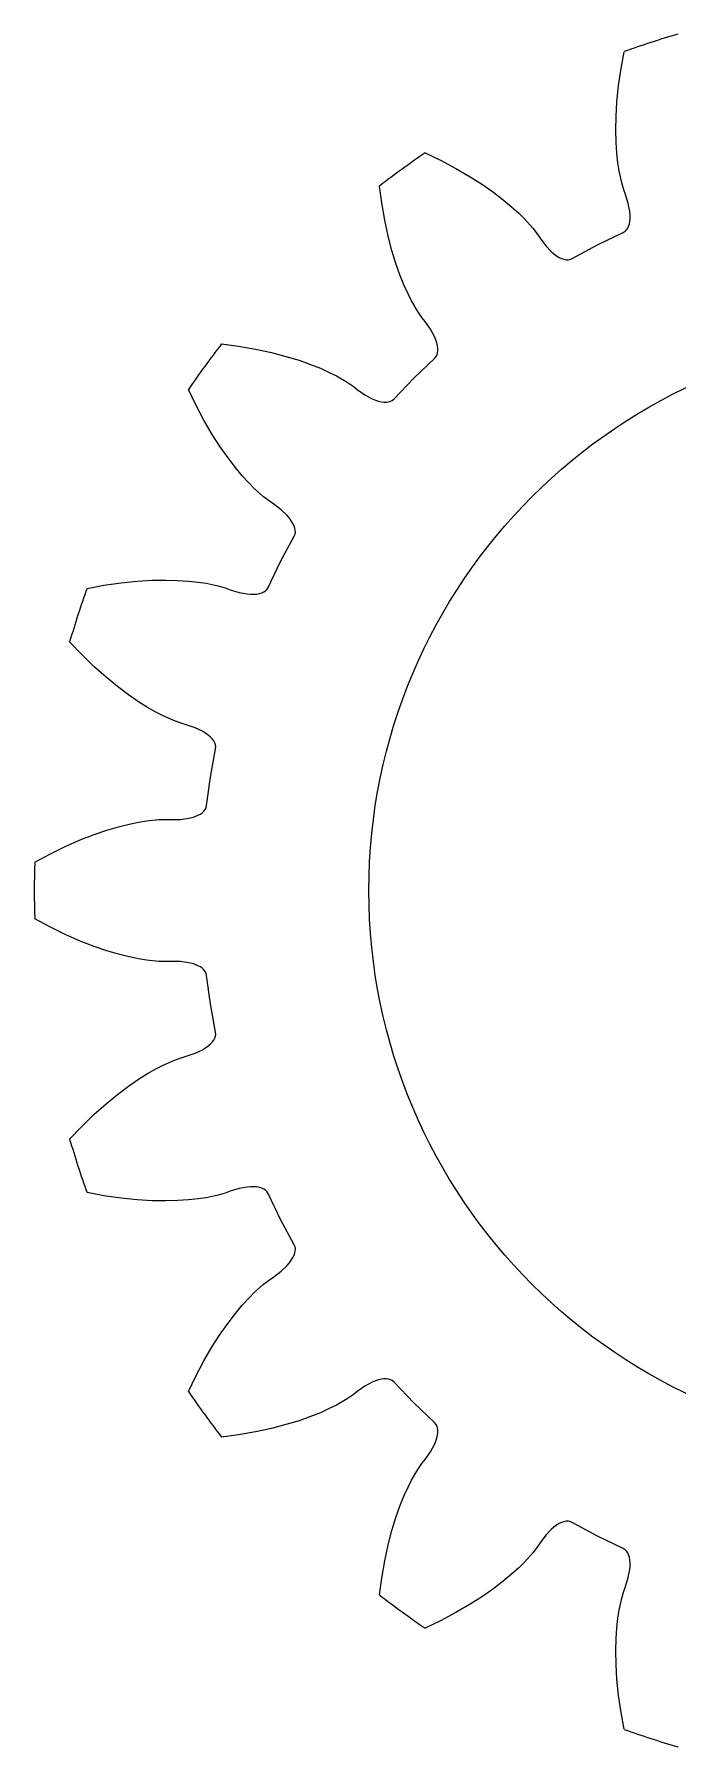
# Model space of a CAD drawing. Extents: x -8.8 to 8.8, y -8.8 to 8.8.
# Drawn here: x -8.8 to -2.45, y -8.45 to 8.45 of the extents above; entities that cross this region are included whole.
import ezdxf

# ---------------------------------------------------------------- set-up
doc = ezdxf.new("R2010")
doc.units = 0

msp = doc.modelspace()

# ---------------------------------------------------------------- linework, layer by layer
msp.add_circle((0, 0), 5.5)
msp.add_circle((0, 0), 5.5)
at = {"layer": 'layer0'}
for p, q in [((-3.037, 7.944), (-3.013, 8.114)), ((-3.013, 8.114), (-2.982, 8.279)), ((-3.053, 7.784), (-3.037, 7.944)), ((-3.062, 7.638), (-3.053, 7.784)), ((-3.064, 7.503), (-3.062, 7.638)), ((-3.061, 7.383), (-3.064, 7.503)), ((-4.945, 7.279), (-4.793, 7.207)), ((-3.054, 7.278), (-3.061, 7.383)), ((-3.044, 7.183), (-3.054, 7.278)), ((-4.793, 7.207), (-4.642, 7.127)), ((-4.642, 7.127), (-4.502, 7.045)), ((-3.032, 7.104), (-3.044, 7.183)), ((-3.006, 6.985), (-3.032, 7.104)), ((-5.373, 6.786), (-5.395, 6.953)), ((-4.502, 7.045), (-4.38, 6.967)), ((-4.38, 6.967), (-4.269, 6.889)), ((-2.986, 6.917), (-3.006, 6.985)), ((-5.343, 6.617), (-5.373, 6.786)), ((-4.269, 6.889), (-4.174, 6.816)), ((-4.174, 6.816), (-4.093, 6.748)), ((-2.968, 6.868), (-2.986, 6.917)), ((-2.941, 6.78), (-2.968, 6.868)), ((-2.927, 6.701), (-2.941, 6.78)), ((-5.309, 6.459), (-5.343, 6.617)), ((-4.093, 6.748), (-4.022, 6.684)), ((-4.022, 6.684), (-3.965, 6.628)), ((-3.965, 6.628), (-3.884, 6.538)), ((-2.931, 6.579), (-2.926, 6.605)), ((-2.924, 6.666), (-2.927, 6.701)), ((-2.926, 6.605), (-2.924, 6.634)), ((-2.924, 6.634), (-2.924, 6.666)), ((-5.272, 6.318), (-5.309, 6.459)), ((-3.884, 6.538), (-3.841, 6.481)), ((-3.841, 6.481), (-3.812, 6.438)), ((-3.812, 6.438), (-3.756, 6.364)), ((-3.246, 6.371), (-2.991, 6.494)), ((-2.991, 6.494), (-2.972, 6.506)), ((-2.972, 6.506), (-2.959, 6.519)), ((-2.959, 6.519), (-2.947, 6.536)), ((-2.947, 6.536), (-2.938, 6.556)), ((-2.938, 6.556), (-2.931, 6.579)), ((-5.233, 6.189), (-5.272, 6.318)), ((-3.756, 6.364), (-3.701, 6.307)), ((-3.701, 6.307), (-3.675, 6.284)), ((-3.675, 6.284), (-3.649, 6.265)), ((-3.649, 6.265), (-3.623, 6.249)), ((-3.496, 6.237), (-3.246, 6.371)), ((-5.193, 6.076), (-5.233, 6.189)), ((-3.623, 6.249), (-3.599, 6.238)), ((-3.599, 6.238), (-3.577, 6.23)), ((-3.577, 6.23), (-3.555, 6.226)), ((-3.555, 6.226), (-3.535, 6.225)), ((-3.535, 6.225), (-3.517, 6.228)), ((-3.517, 6.228), (-3.496, 6.237)), ((-5.154, 5.978), (-5.193, 6.076)), ((-5.114, 5.89), (-5.154, 5.978)), ((-5.079, 5.819), (-5.114, 5.89)), ((-5.018, 5.714), (-5.079, 5.819)), ((-4.977, 5.656), (-5.018, 5.714)), ((-4.945, 5.615), (-4.977, 5.656)), ((-4.892, 5.539), (-4.945, 5.615)), ((-4.854, 5.469), (-4.892, 5.539)), ((-4.841, 5.436), (-4.854, 5.469)), ((-4.831, 5.406), (-4.841, 5.436)), ((-6.953, 5.395), (-6.786, 5.373)), ((-6.786, 5.373), (-6.617, 5.343)), ((-6.617, 5.343), (-6.459, 5.309)), ((-6.459, 5.309), (-6.318, 5.272)), ((-6.318, 5.272), (-6.189, 5.233)), ((-5.056, 5.056), (-4.852, 5.252)), ((-4.852, 5.252), (-4.837, 5.269)), ((-4.837, 5.269), (-4.828, 5.286)), ((-4.824, 5.377), (-4.831, 5.406)), ((-4.828, 5.286), (-4.823, 5.305)), ((-4.82, 5.351), (-4.824, 5.377)), ((-4.823, 5.305), (-4.82, 5.327)), ((-4.82, 5.327), (-4.82, 5.351)), ((-6.189, 5.233), (-6.076, 5.193)), ((-6.076, 5.193), (-5.978, 5.154)), ((-5.978, 5.154), (-5.89, 5.114)), ((-5.89, 5.114), (-5.819, 5.079)), ((-5.819, 5.079), (-5.714, 5.018)), ((-7.207, 4.793), (-7.279, 4.945)), ((-5.714, 5.018), (-5.656, 4.977)), ((-5.656, 4.977), (-5.615, 4.945)), ((-5.615, 4.945), (-5.539, 4.892)), ((-5.252, 4.852), (-5.056, 5.056)), ((-7.127, 4.642), (-7.207, 4.793)), ((-5.539, 4.892), (-5.469, 4.854)), ((-5.469, 4.854), (-5.436, 4.841)), ((-5.436, 4.841), (-5.406, 4.831)), ((-5.406, 4.831), (-5.377, 4.824)), ((-5.377, 4.824), (-5.351, 4.82)), ((-5.351, 4.82), (-5.327, 4.82)), ((-5.327, 4.82), (-5.305, 4.823)), ((-5.305, 4.823), (-5.286, 4.828)), ((-5.286, 4.828), (-5.269, 4.837)), ((-5.269, 4.837), (-5.252, 4.852)), ((-7.045, 4.502), (-7.127, 4.642)), ((-6.967, 4.38), (-7.045, 4.502)), ((-6.889, 4.269), (-6.967, 4.38)), ((-6.816, 4.174), (-6.889, 4.269)), ((-6.748, 4.093), (-6.816, 4.174)), ((-6.684, 4.022), (-6.748, 4.093)), ((-6.628, 3.965), (-6.684, 4.022)), ((-6.538, 3.884), (-6.628, 3.965)), ((-6.481, 3.841), (-6.538, 3.884)), ((-6.438, 3.812), (-6.481, 3.841)), ((-6.364, 3.756), (-6.438, 3.812)), ((-6.307, 3.701), (-6.364, 3.756)), ((-6.284, 3.675), (-6.307, 3.701)), ((-6.265, 3.649), (-6.284, 3.675)), ((-6.249, 3.623), (-6.265, 3.649)), ((-6.238, 3.599), (-6.249, 3.623)), ((-6.23, 3.577), (-6.238, 3.599)), ((-6.226, 3.555), (-6.23, 3.577)), ((-6.225, 3.535), (-6.226, 3.555)), ((-6.371, 3.246), (-6.237, 3.496)), ((-6.237, 3.496), (-6.228, 3.517)), ((-6.228, 3.517), (-6.225, 3.535)), ((-6.494, 2.991), (-6.371, 3.246)), ((-7.944, 3.037), (-7.784, 3.053)), ((-7.784, 3.053), (-7.638, 3.062)), ((-7.638, 3.062), (-7.503, 3.064)), ((-7.503, 3.064), (-7.383, 3.061)), ((-7.383, 3.061), (-7.278, 3.054)), ((-7.278, 3.054), (-7.183, 3.044)), ((-7.183, 3.044), (-7.104, 3.032)), ((-8.279, 2.982), (-8.114, 3.013)), ((-8.114, 3.013), (-7.944, 3.037)), ((-7.104, 3.032), (-6.985, 3.006)), ((-6.985, 3.006), (-6.917, 2.986)), ((-6.917, 2.986), (-6.868, 2.968)), ((-6.868, 2.968), (-6.78, 2.941)), ((-6.78, 2.941), (-6.701, 2.927)), ((-6.701, 2.927), (-6.666, 2.924)), ((-6.666, 2.924), (-6.634, 2.924)), ((-6.634, 2.924), (-6.605, 2.926)), ((-6.605, 2.926), (-6.579, 2.931)), ((-6.579, 2.931), (-6.556, 2.938)), ((-6.556, 2.938), (-6.536, 2.947)), ((-6.536, 2.947), (-6.519, 2.959)), ((-6.519, 2.959), (-6.506, 2.972)), ((-6.506, 2.972), (-6.494, 2.991)), ((-8.335, 2.332), (-8.451, 2.454)), ((-8.212, 2.212), (-8.335, 2.332)), ((-8.092, 2.105), (-8.212, 2.212)), ((-7.979, 2.012), (-8.092, 2.105)), ((-7.871, 1.931), (-7.979, 2.012)), ((-7.773, 1.863), (-7.871, 1.931)), ((-7.683, 1.807), (-7.773, 1.863)), ((-7.6, 1.759), (-7.683, 1.807)), ((-7.529, 1.723), (-7.6, 1.759)), ((-7.418, 1.674), (-7.529, 1.723)), ((-7.351, 1.65), (-7.418, 1.674)), ((-7.301, 1.636), (-7.351, 1.65)), ((-7.214, 1.606), (-7.301, 1.636)), ((-7.142, 1.571), (-7.214, 1.606)), ((-7.112, 1.553), (-7.142, 1.571)), ((-7.086, 1.534), (-7.112, 1.553)), ((-7.063, 1.515), (-7.086, 1.534)), ((-7.045, 1.496), (-7.063, 1.515)), ((-7.062, 1.119), (-7.012, 1.397)), ((-7.03, 1.476), (-7.045, 1.496)), ((-7.02, 1.457), (-7.03, 1.476)), ((-7.013, 1.438), (-7.02, 1.457)), ((-7.01, 1.42), (-7.013, 1.438)), ((-7.012, 1.397), (-7.01, 1.42)), ((-7.101, 0.838), (-7.062, 1.119)), ((-7.772, 0.675), (-7.693, 0.688)), ((-7.693, 0.688), (-7.573, 0.701)), ((-7.573, 0.701), (-7.501, 0.702)), ((-7.501, 0.702), (-7.449, 0.7)), ((-7.449, 0.7), (-7.357, 0.702)), ((-7.357, 0.702), (-7.278, 0.713)), ((-7.278, 0.713), (-7.244, 0.721)), ((-7.244, 0.721), (-7.213, 0.731)), ((-7.213, 0.731), (-7.186, 0.742)), ((-7.186, 0.742), (-7.162, 0.755)), ((-7.162, 0.755), (-7.143, 0.768)), ((-7.143, 0.768), (-7.127, 0.783)), ((-7.127, 0.783), (-7.114, 0.799)), ((-7.114, 0.799), (-7.106, 0.816)), ((-7.106, 0.816), (-7.101, 0.838)), ((-8.346, 0.499), (-8.21, 0.552)), ((-8.21, 0.552), (-8.083, 0.596)), ((-8.083, 0.596), (-7.968, 0.63)), ((-7.968, 0.63), (-7.865, 0.656)), ((-7.865, 0.656), (-7.772, 0.675)), ((-8.796, 0.278), (-8.648, 0.358)), ((-8.648, 0.358), (-8.494, 0.434)), ((-8.494, 0.434), (-8.346, 0.499)), ((-8.648, -0.358), (-8.796, -0.278)), ((-8.494, -0.434), (-8.648, -0.358)), ((-8.346, -0.499), (-8.494, -0.434)), ((-8.21, -0.552), (-8.346, -0.499)), ((-8.083, -0.596), (-8.21, -0.552)), ((-7.968, -0.63), (-8.083, -0.596)), ((-7.865, -0.656), (-7.968, -0.63)), ((-7.772, -0.675), (-7.865, -0.656)), ((-7.693, -0.688), (-7.772, -0.675)), ((-7.573, -0.701), (-7.693, -0.688)), ((-7.501, -0.702), (-7.573, -0.701)), ((-7.449, -0.7), (-7.501, -0.702)), ((-7.357, -0.702), (-7.449, -0.7)), ((-7.278, -0.713), (-7.357, -0.702)), ((-7.244, -0.721), (-7.278, -0.713)), ((-7.213, -0.731), (-7.244, -0.721)), ((-7.186, -0.742), (-7.213, -0.731)), ((-7.162, -0.755), (-7.186, -0.742)), ((-7.143, -0.768), (-7.162, -0.755)), ((-7.127, -0.783), (-7.143, -0.768)), ((-7.114, -0.799), (-7.127, -0.783)), ((-7.106, -0.816), (-7.114, -0.799)), ((-7.101, -0.838), (-7.106, -0.816)), ((-7.062, -1.119), (-7.101, -0.838)), ((-7.012, -1.397), (-7.062, -1.119)), ((-7.086, -1.534), (-7.063, -1.515)), ((-7.063, -1.515), (-7.045, -1.496)), ((-7.045, -1.496), (-7.03, -1.476)), ((-7.03, -1.476), (-7.02, -1.457)), ((-7.02, -1.457), (-7.013, -1.438)), ((-7.013, -1.438), (-7.01, -1.42)), ((-7.01, -1.42), (-7.012, -1.397)), ((-7.529, -1.723), (-7.418, -1.674)), ((-7.418, -1.674), (-7.351, -1.65)), ((-7.351, -1.65), (-7.301, -1.636)), ((-7.301, -1.636), (-7.214, -1.606)), ((-7.214, -1.606), (-7.142, -1.571)), ((-7.142, -1.571), (-7.112, -1.553)), ((-7.112, -1.553), (-7.086, -1.534)), ((-7.773, -1.863), (-7.683, -1.807)), ((-7.683, -1.807), (-7.6, -1.759)), ((-7.6, -1.759), (-7.529, -1.723)), ((-8.092, -2.105), (-7.979, -2.012)), ((-7.979, -2.012), (-7.871, -1.931)), ((-7.871, -1.931), (-7.773, -1.863)), ((-8.212, -2.212), (-8.092, -2.105)), ((-8.451, -2.454), (-8.335, -2.332)), ((-8.335, -2.332), (-8.212, -2.212)), ((-8.114, -3.013), (-8.279, -2.982)), ((-7.944, -3.037), (-8.114, -3.013)), ((-7.784, -3.053), (-7.944, -3.037)), ((-7.104, -3.032), (-7.183, -3.044)), ((-6.985, -3.006), (-7.104, -3.032)), ((-6.917, -2.986), (-6.985, -3.006)), ((-6.868, -2.968), (-6.917, -2.986)), ((-6.78, -2.941), (-6.868, -2.968)), ((-6.701, -2.927), (-6.78, -2.941)), ((-6.666, -2.924), (-6.701, -2.927)), ((-6.634, -2.924), (-6.666, -2.924)), ((-6.605, -2.926), (-6.634, -2.924)), ((-6.579, -2.931), (-6.605, -2.926)), ((-6.556, -2.938), (-6.579, -2.931)), ((-6.536, -2.947), (-6.556, -2.938)), ((-6.519, -2.959), (-6.536, -2.947)), ((-6.506, -2.972), (-6.519, -2.959)), ((-6.494, -2.991), (-6.506, -2.972)), ((-6.371, -3.246), (-6.494, -2.991)), ((-7.638, -3.062), (-7.784, -3.053)), ((-7.503, -3.064), (-7.638, -3.062)), ((-7.383, -3.061), (-7.503, -3.064)), ((-7.278, -3.054), (-7.383, -3.061)), ((-7.183, -3.044), (-7.278, -3.054)), ((-6.237, -3.496), (-6.371, -3.246)), ((-6.228, -3.517), (-6.237, -3.496)), ((-6.225, -3.535), (-6.228, -3.517)), ((-6.226, -3.555), (-6.225, -3.535)), ((-6.364, -3.756), (-6.307, -3.701)), ((-6.307, -3.701), (-6.284, -3.675)), ((-6.284, -3.675), (-6.265, -3.649)), ((-6.265, -3.649), (-6.249, -3.623)), ((-6.249, -3.623), (-6.238, -3.599)), ((-6.238, -3.599), (-6.23, -3.577)), ((-6.23, -3.577), (-6.226, -3.555)), ((-6.628, -3.965), (-6.538, -3.884)), ((-6.538, -3.884), (-6.481, -3.841)), ((-6.481, -3.841), (-6.438, -3.812)), ((-6.438, -3.812), (-6.364, -3.756)), ((-6.748, -4.093), (-6.684, -4.022)), ((-6.684, -4.022), (-6.628, -3.965)), ((-6.889, -4.269), (-6.816, -4.174)), ((-6.816, -4.174), (-6.748, -4.093)), ((-7.045, -4.502), (-6.967, -4.38)), ((-6.967, -4.38), (-6.889, -4.269)), ((-7.127, -4.642), (-7.045, -4.502)), ((-7.207, -4.793), (-7.127, -4.642)), ((-7.279, -4.945), (-7.207, -4.793)), ((-5.539, -4.892), (-5.615, -4.945)), ((-5.469, -4.854), (-5.539, -4.892)), ((-5.436, -4.841), (-5.469, -4.854)), ((-5.406, -4.831), (-5.436, -4.841)), ((-5.377, -4.824), (-5.406, -4.831)), ((-5.351, -4.82), (-5.377, -4.824)), ((-5.327, -4.82), (-5.351, -4.82)), ((-5.305, -4.823), (-5.327, -4.82)), ((-5.286, -4.828), (-5.305, -4.823)), ((-5.269, -4.837), (-5.286, -4.828)), ((-5.252, -4.852), (-5.269, -4.837)), ((-5.056, -5.056), (-5.252, -4.852)), ((-5.714, -5.018), (-5.819, -5.079)), ((-5.656, -4.977), (-5.714, -5.018)), ((-5.615, -4.945), (-5.656, -4.977)), ((-4.852, -5.252), (-5.056, -5.056)), ((-6.189, -5.233), (-6.318, -5.272)), ((-6.076, -5.193), (-6.189, -5.233)), ((-5.978, -5.154), (-6.076, -5.193)), ((-5.89, -5.114), (-5.978, -5.154)), ((-5.819, -5.079), (-5.89, -5.114)), ((-6.786, -5.373), (-6.953, -5.395)), ((-6.617, -5.343), (-6.786, -5.373)), ((-6.459, -5.309), (-6.617, -5.343)), ((-6.318, -5.272), (-6.459, -5.309)), ((-4.837, -5.269), (-4.852, -5.252)), ((-4.841, -5.436), (-4.831, -5.406)), ((-4.828, -5.286), (-4.837, -5.269)), ((-4.831, -5.406), (-4.824, -5.377)), ((-4.823, -5.305), (-4.828, -5.286)), ((-4.824, -5.377), (-4.82, -5.351)), ((-4.82, -5.327), (-4.823, -5.305)), ((-4.82, -5.351), (-4.82, -5.327)), ((-4.945, -5.615), (-4.892, -5.539)), ((-4.892, -5.539), (-4.854, -5.469)), ((-4.854, -5.469), (-4.841, -5.436)), ((-5.079, -5.819), (-5.018, -5.714)), ((-5.018, -5.714), (-4.977, -5.656)), ((-4.977, -5.656), (-4.945, -5.615)), ((-5.154, -5.978), (-5.114, -5.89)), ((-5.114, -5.89), (-5.079, -5.819)), ((-5.233, -6.189), (-5.193, -6.076)), ((-5.193, -6.076), (-5.154, -5.978)), ((-5.272, -6.318), (-5.233, -6.189)), ((-3.623, -6.249), (-3.649, -6.265)), ((-3.599, -6.238), (-3.623, -6.249)), ((-3.577, -6.23), (-3.599, -6.238)), ((-3.555, -6.226), (-3.577, -6.23)), ((-3.535, -6.225), (-3.555, -6.226)), ((-3.517, -6.228), (-3.535, -6.225)), ((-3.496, -6.237), (-3.517, -6.228)), ((-3.246, -6.371), (-3.496, -6.237)), ((-5.309, -6.459), (-5.272, -6.318)), ((-3.756, -6.364), (-3.812, -6.438)), ((-3.701, -6.307), (-3.756, -6.364)), ((-3.675, -6.284), (-3.701, -6.307)), ((-3.649, -6.265), (-3.675, -6.284)), ((-2.991, -6.494), (-3.246, -6.371)), ((-5.343, -6.617), (-5.309, -6.459)), ((-3.884, -6.538), (-3.965, -6.628)), ((-3.841, -6.481), (-3.884, -6.538)), ((-3.812, -6.438), (-3.841, -6.481)), ((-2.972, -6.506), (-2.991, -6.494)), ((-2.959, -6.519), (-2.972, -6.506)), ((-2.947, -6.536), (-2.959, -6.519)), ((-2.938, -6.556), (-2.947, -6.536)), ((-2.931, -6.579), (-2.938, -6.556)), ((-2.926, -6.605), (-2.931, -6.579)), ((-5.373, -6.786), (-5.343, -6.617)), ((-4.093, -6.748), (-4.174, -6.816)), ((-4.022, -6.684), (-4.093, -6.748)), ((-3.965, -6.628), (-4.022, -6.684)), ((-2.941, -6.78), (-2.927, -6.701)), ((-2.927, -6.701), (-2.924, -6.666)), ((-2.924, -6.634), (-2.926, -6.605)), ((-2.924, -6.666), (-2.924, -6.634)), ((-5.395, -6.953), (-5.373, -6.786)), ((-4.269, -6.889), (-4.38, -6.967)), ((-4.174, -6.816), (-4.269, -6.889)), ((-3.006, -6.985), (-2.986, -6.917)), ((-2.986, -6.917), (-2.968, -6.868)), ((-2.968, -6.868), (-2.941, -6.78)), ((-4.502, -7.045), (-4.642, -7.127)), ((-4.38, -6.967), (-4.502, -7.045)), ((-3.032, -7.104), (-3.006, -6.985)), ((-4.793, -7.207), (-4.945, -7.279)), ((-4.642, -7.127), (-4.793, -7.207)), ((-3.054, -7.278), (-3.044, -7.183)), ((-3.044, -7.183), (-3.032, -7.104)), ((-3.064, -7.503), (-3.061, -7.383)), ((-3.061, -7.383), (-3.054, -7.278)), ((-3.062, -7.638), (-3.064, -7.503)), ((-3.053, -7.784), (-3.062, -7.638)), ((-3.037, -7.944), (-3.053, -7.784)), ((-3.013, -8.114), (-3.037, -7.944)), ((-2.982, -8.279), (-3.013, -8.114))]:
    msp.add_line(p, q, dxfattribs=at)
for start, end in [(106.1909, 109.8091), (124.1909, 127.8091), (142.1909, 145.8091), (160.1909, 163.8091), (178.1909, 181.8091), (196.1909, 199.8091), (214.1909, 217.8091), (232.1909, 235.8091), (250.1909, 253.8091)]:
    msp.add_arc((0, 0), 8.8, start, end, dxfattribs=at)
at = {"layer": 'layer1'}
for p, q in [((-3.037, 7.944), (-3.013, 8.114)), ((-3.013, 8.114), (-2.982, 8.279)), ((-3.053, 7.784), (-3.037, 7.944)), ((-3.062, 7.638), (-3.053, 7.784)), ((-3.064, 7.503), (-3.062, 7.638)), ((-3.061, 7.383), (-3.064, 7.503)), ((-4.945, 7.279), (-4.793, 7.207)), ((-3.054, 7.278), (-3.061, 7.383)), ((-3.044, 7.183), (-3.054, 7.278)), ((-4.793, 7.207), (-4.642, 7.127)), ((-4.642, 7.127), (-4.502, 7.045)), ((-3.032, 7.104), (-3.044, 7.183)), ((-3.006, 6.985), (-3.032, 7.104)), ((-5.373, 6.786), (-5.395, 6.953)), ((-4.502, 7.045), (-4.38, 6.967)), ((-4.38, 6.967), (-4.269, 6.889)), ((-2.986, 6.917), (-3.006, 6.985)), ((-5.343, 6.617), (-5.373, 6.786)), ((-4.269, 6.889), (-4.174, 6.816)), ((-4.174, 6.816), (-4.093, 6.748)), ((-2.968, 6.868), (-2.986, 6.917)), ((-2.941, 6.78), (-2.968, 6.868)), ((-2.927, 6.701), (-2.941, 6.78)), ((-5.309, 6.459), (-5.343, 6.617)), ((-4.093, 6.748), (-4.022, 6.684)), ((-4.022, 6.684), (-3.965, 6.628)), ((-3.965, 6.628), (-3.884, 6.538)), ((-2.931, 6.579), (-2.926, 6.605)), ((-2.924, 6.666), (-2.927, 6.701)), ((-2.926, 6.605), (-2.924, 6.634)), ((-2.924, 6.634), (-2.924, 6.666)), ((-5.272, 6.318), (-5.309, 6.459)), ((-3.884, 6.538), (-3.841, 6.481)), ((-3.841, 6.481), (-3.812, 6.438)), ((-3.812, 6.438), (-3.756, 6.364)), ((-3.246, 6.371), (-2.991, 6.494)), ((-2.991, 6.494), (-2.972, 6.506)), ((-2.972, 6.506), (-2.959, 6.519)), ((-2.959, 6.519), (-2.947, 6.536)), ((-2.947, 6.536), (-2.938, 6.556)), ((-2.938, 6.556), (-2.931, 6.579)), ((-5.233, 6.189), (-5.272, 6.318)), ((-3.756, 6.364), (-3.701, 6.307)), ((-3.701, 6.307), (-3.675, 6.284)), ((-3.675, 6.284), (-3.649, 6.265)), ((-3.649, 6.265), (-3.623, 6.249)), ((-3.496, 6.237), (-3.246, 6.371)), ((-5.193, 6.076), (-5.233, 6.189)), ((-3.623, 6.249), (-3.599, 6.238)), ((-3.599, 6.238), (-3.577, 6.23)), ((-3.577, 6.23), (-3.555, 6.226)), ((-3.555, 6.226), (-3.535, 6.225)), ((-3.535, 6.225), (-3.517, 6.228)), ((-3.517, 6.228), (-3.496, 6.237)), ((-5.154, 5.978), (-5.193, 6.076)), ((-5.114, 5.89), (-5.154, 5.978)), ((-5.079, 5.819), (-5.114, 5.89)), ((-5.018, 5.714), (-5.079, 5.819)), ((-4.977, 5.656), (-5.018, 5.714)), ((-4.945, 5.615), (-4.977, 5.656)), ((-4.892, 5.539), (-4.945, 5.615)), ((-4.854, 5.469), (-4.892, 5.539)), ((-4.841, 5.436), (-4.854, 5.469)), ((-4.831, 5.406), (-4.841, 5.436)), ((-6.953, 5.395), (-6.786, 5.373)), ((-6.786, 5.373), (-6.617, 5.343)), ((-6.617, 5.343), (-6.459, 5.309)), ((-6.459, 5.309), (-6.318, 5.272)), ((-6.318, 5.272), (-6.189, 5.233)), ((-5.056, 5.056), (-4.852, 5.252)), ((-4.852, 5.252), (-4.837, 5.269)), ((-4.837, 5.269), (-4.828, 5.286)), ((-4.824, 5.377), (-4.831, 5.406)), ((-4.828, 5.286), (-4.823, 5.305)), ((-4.82, 5.351), (-4.824, 5.377)), ((-4.823, 5.305), (-4.82, 5.327)), ((-4.82, 5.327), (-4.82, 5.351)), ((-6.189, 5.233), (-6.076, 5.193)), ((-6.076, 5.193), (-5.978, 5.154)), ((-5.978, 5.154), (-5.89, 5.114)), ((-5.89, 5.114), (-5.819, 5.079)), ((-5.819, 5.079), (-5.714, 5.018)), ((-7.207, 4.793), (-7.279, 4.945)), ((-5.714, 5.018), (-5.656, 4.977)), ((-5.656, 4.977), (-5.615, 4.945)), ((-5.615, 4.945), (-5.539, 4.892)), ((-5.252, 4.852), (-5.056, 5.056)), ((-7.127, 4.642), (-7.207, 4.793)), ((-5.539, 4.892), (-5.469, 4.854)), ((-5.469, 4.854), (-5.436, 4.841)), ((-5.436, 4.841), (-5.406, 4.831)), ((-5.406, 4.831), (-5.377, 4.824)), ((-5.377, 4.824), (-5.351, 4.82)), ((-5.351, 4.82), (-5.327, 4.82)), ((-5.327, 4.82), (-5.305, 4.823)), ((-5.305, 4.823), (-5.286, 4.828)), ((-5.286, 4.828), (-5.269, 4.837)), ((-5.269, 4.837), (-5.252, 4.852)), ((-7.045, 4.502), (-7.127, 4.642)), ((-6.967, 4.38), (-7.045, 4.502)), ((-6.889, 4.269), (-6.967, 4.38)), ((-6.816, 4.174), (-6.889, 4.269)), ((-6.748, 4.093), (-6.816, 4.174)), ((-6.684, 4.022), (-6.748, 4.093)), ((-6.628, 3.965), (-6.684, 4.022)), ((-6.538, 3.884), (-6.628, 3.965)), ((-6.481, 3.841), (-6.538, 3.884)), ((-6.438, 3.812), (-6.481, 3.841)), ((-6.364, 3.756), (-6.438, 3.812)), ((-6.307, 3.701), (-6.364, 3.756)), ((-6.284, 3.675), (-6.307, 3.701)), ((-6.265, 3.649), (-6.284, 3.675)), ((-6.249, 3.623), (-6.265, 3.649)), ((-6.238, 3.599), (-6.249, 3.623)), ((-6.23, 3.577), (-6.238, 3.599)), ((-6.226, 3.555), (-6.23, 3.577)), ((-6.225, 3.535), (-6.226, 3.555)), ((-6.371, 3.246), (-6.237, 3.496)), ((-6.237, 3.496), (-6.228, 3.517)), ((-6.228, 3.517), (-6.225, 3.535)), ((-6.494, 2.991), (-6.371, 3.246)), ((-7.944, 3.037), (-7.784, 3.053)), ((-7.784, 3.053), (-7.638, 3.062)), ((-7.638, 3.062), (-7.503, 3.064)), ((-7.503, 3.064), (-7.383, 3.061)), ((-7.383, 3.061), (-7.278, 3.054)), ((-7.278, 3.054), (-7.183, 3.044)), ((-7.183, 3.044), (-7.104, 3.032)), ((-8.279, 2.982), (-8.114, 3.013)), ((-8.114, 3.013), (-7.944, 3.037)), ((-7.104, 3.032), (-6.985, 3.006)), ((-6.985, 3.006), (-6.917, 2.986)), ((-6.917, 2.986), (-6.868, 2.968)), ((-6.868, 2.968), (-6.78, 2.941)), ((-6.78, 2.941), (-6.701, 2.927)), ((-6.701, 2.927), (-6.666, 2.924)), ((-6.666, 2.924), (-6.634, 2.924)), ((-6.634, 2.924), (-6.605, 2.926)), ((-6.605, 2.926), (-6.579, 2.931)), ((-6.579, 2.931), (-6.556, 2.938)), ((-6.556, 2.938), (-6.536, 2.947)), ((-6.536, 2.947), (-6.519, 2.959)), ((-6.519, 2.959), (-6.506, 2.972)), ((-6.506, 2.972), (-6.494, 2.991)), ((-8.335, 2.332), (-8.451, 2.454)), ((-8.212, 2.212), (-8.335, 2.332)), ((-8.092, 2.105), (-8.212, 2.212)), ((-7.979, 2.012), (-8.092, 2.105)), ((-7.871, 1.931), (-7.979, 2.012)), ((-7.773, 1.863), (-7.871, 1.931)), ((-7.683, 1.807), (-7.773, 1.863)), ((-7.6, 1.759), (-7.683, 1.807)), ((-7.529, 1.723), (-7.6, 1.759)), ((-7.418, 1.674), (-7.529, 1.723)), ((-7.351, 1.65), (-7.418, 1.674)), ((-7.301, 1.636), (-7.351, 1.65)), ((-7.214, 1.606), (-7.301, 1.636)), ((-7.142, 1.571), (-7.214, 1.606)), ((-7.112, 1.553), (-7.142, 1.571)), ((-7.086, 1.534), (-7.112, 1.553)), ((-7.063, 1.515), (-7.086, 1.534)), ((-7.045, 1.496), (-7.063, 1.515)), ((-7.062, 1.119), (-7.012, 1.397)), ((-7.03, 1.476), (-7.045, 1.496)), ((-7.02, 1.457), (-7.03, 1.476)), ((-7.013, 1.438), (-7.02, 1.457)), ((-7.01, 1.42), (-7.013, 1.438)), ((-7.012, 1.397), (-7.01, 1.42)), ((-7.101, 0.838), (-7.062, 1.119)), ((-7.772, 0.675), (-7.693, 0.688)), ((-7.693, 0.688), (-7.573, 0.701)), ((-7.573, 0.701), (-7.501, 0.702)), ((-7.501, 0.702), (-7.449, 0.7)), ((-7.449, 0.7), (-7.357, 0.702)), ((-7.357, 0.702), (-7.278, 0.713)), ((-7.278, 0.713), (-7.244, 0.721)), ((-7.244, 0.721), (-7.213, 0.731)), ((-7.213, 0.731), (-7.186, 0.742)), ((-7.186, 0.742), (-7.162, 0.755)), ((-7.162, 0.755), (-7.143, 0.768)), ((-7.143, 0.768), (-7.127, 0.783)), ((-7.127, 0.783), (-7.114, 0.799)), ((-7.114, 0.799), (-7.106, 0.816)), ((-7.106, 0.816), (-7.101, 0.838)), ((-8.346, 0.499), (-8.21, 0.552)), ((-8.21, 0.552), (-8.083, 0.596)), ((-8.083, 0.596), (-7.968, 0.63)), ((-7.968, 0.63), (-7.865, 0.656)), ((-7.865, 0.656), (-7.772, 0.675)), ((-8.796, 0.278), (-8.648, 0.358)), ((-8.648, 0.358), (-8.494, 0.434)), ((-8.494, 0.434), (-8.346, 0.499)), ((-8.648, -0.358), (-8.796, -0.278)), ((-8.494, -0.434), (-8.648, -0.358)), ((-8.346, -0.499), (-8.494, -0.434)), ((-8.21, -0.552), (-8.346, -0.499)), ((-8.083, -0.596), (-8.21, -0.552)), ((-7.968, -0.63), (-8.083, -0.596)), ((-7.865, -0.656), (-7.968, -0.63)), ((-7.772, -0.675), (-7.865, -0.656)), ((-7.693, -0.688), (-7.772, -0.675)), ((-7.573, -0.701), (-7.693, -0.688)), ((-7.501, -0.702), (-7.573, -0.701)), ((-7.449, -0.7), (-7.501, -0.702)), ((-7.357, -0.702), (-7.449, -0.7)), ((-7.278, -0.713), (-7.357, -0.702)), ((-7.244, -0.721), (-7.278, -0.713)), ((-7.213, -0.731), (-7.244, -0.721)), ((-7.186, -0.742), (-7.213, -0.731)), ((-7.162, -0.755), (-7.186, -0.742)), ((-7.143, -0.768), (-7.162, -0.755)), ((-7.127, -0.783), (-7.143, -0.768)), ((-7.114, -0.799), (-7.127, -0.783)), ((-7.106, -0.816), (-7.114, -0.799)), ((-7.101, -0.838), (-7.106, -0.816)), ((-7.062, -1.119), (-7.101, -0.838)), ((-7.012, -1.397), (-7.062, -1.119)), ((-7.086, -1.534), (-7.063, -1.515)), ((-7.063, -1.515), (-7.045, -1.496)), ((-7.045, -1.496), (-7.03, -1.476)), ((-7.03, -1.476), (-7.02, -1.457)), ((-7.02, -1.457), (-7.013, -1.438)), ((-7.013, -1.438), (-7.01, -1.42)), ((-7.01, -1.42), (-7.012, -1.397)), ((-7.529, -1.723), (-7.418, -1.674)), ((-7.418, -1.674), (-7.351, -1.65)), ((-7.351, -1.65), (-7.301, -1.636)), ((-7.301, -1.636), (-7.214, -1.606)), ((-7.214, -1.606), (-7.142, -1.571)), ((-7.142, -1.571), (-7.112, -1.553)), ((-7.112, -1.553), (-7.086, -1.534)), ((-7.773, -1.863), (-7.683, -1.807)), ((-7.683, -1.807), (-7.6, -1.759)), ((-7.6, -1.759), (-7.529, -1.723)), ((-8.092, -2.105), (-7.979, -2.012)), ((-7.979, -2.012), (-7.871, -1.931)), ((-7.871, -1.931), (-7.773, -1.863)), ((-8.212, -2.212), (-8.092, -2.105)), ((-8.451, -2.454), (-8.335, -2.332)), ((-8.335, -2.332), (-8.212, -2.212)), ((-8.114, -3.013), (-8.279, -2.982)), ((-7.944, -3.037), (-8.114, -3.013)), ((-7.784, -3.053), (-7.944, -3.037)), ((-7.104, -3.032), (-7.183, -3.044)), ((-6.985, -3.006), (-7.104, -3.032)), ((-6.917, -2.986), (-6.985, -3.006)), ((-6.868, -2.968), (-6.917, -2.986)), ((-6.78, -2.941), (-6.868, -2.968)), ((-6.701, -2.927), (-6.78, -2.941)), ((-6.666, -2.924), (-6.701, -2.927)), ((-6.634, -2.924), (-6.666, -2.924)), ((-6.605, -2.926), (-6.634, -2.924)), ((-6.579, -2.931), (-6.605, -2.926)), ((-6.556, -2.938), (-6.579, -2.931)), ((-6.536, -2.947), (-6.556, -2.938)), ((-6.519, -2.959), (-6.536, -2.947)), ((-6.506, -2.972), (-6.519, -2.959)), ((-6.494, -2.991), (-6.506, -2.972)), ((-6.371, -3.246), (-6.494, -2.991)), ((-7.638, -3.062), (-7.784, -3.053)), ((-7.503, -3.064), (-7.638, -3.062)), ((-7.383, -3.061), (-7.503, -3.064)), ((-7.278, -3.054), (-7.383, -3.061)), ((-7.183, -3.044), (-7.278, -3.054)), ((-6.237, -3.496), (-6.371, -3.246)), ((-6.228, -3.517), (-6.237, -3.496)), ((-6.225, -3.535), (-6.228, -3.517)), ((-6.226, -3.555), (-6.225, -3.535)), ((-6.364, -3.756), (-6.307, -3.701)), ((-6.307, -3.701), (-6.284, -3.675)), ((-6.284, -3.675), (-6.265, -3.649)), ((-6.265, -3.649), (-6.249, -3.623)), ((-6.249, -3.623), (-6.238, -3.599)), ((-6.238, -3.599), (-6.23, -3.577)), ((-6.23, -3.577), (-6.226, -3.555)), ((-6.628, -3.965), (-6.538, -3.884)), ((-6.538, -3.884), (-6.481, -3.841)), ((-6.481, -3.841), (-6.438, -3.812)), ((-6.438, -3.812), (-6.364, -3.756)), ((-6.748, -4.093), (-6.684, -4.022)), ((-6.684, -4.022), (-6.628, -3.965)), ((-6.889, -4.269), (-6.816, -4.174)), ((-6.816, -4.174), (-6.748, -4.093)), ((-7.045, -4.502), (-6.967, -4.38)), ((-6.967, -4.38), (-6.889, -4.269)), ((-7.127, -4.642), (-7.045, -4.502)), ((-7.207, -4.793), (-7.127, -4.642)), ((-7.279, -4.945), (-7.207, -4.793)), ((-5.539, -4.892), (-5.615, -4.945)), ((-5.469, -4.854), (-5.539, -4.892)), ((-5.436, -4.841), (-5.469, -4.854)), ((-5.406, -4.831), (-5.436, -4.841)), ((-5.377, -4.824), (-5.406, -4.831)), ((-5.351, -4.82), (-5.377, -4.824)), ((-5.327, -4.82), (-5.351, -4.82)), ((-5.305, -4.823), (-5.327, -4.82)), ((-5.286, -4.828), (-5.305, -4.823)), ((-5.269, -4.837), (-5.286, -4.828)), ((-5.252, -4.852), (-5.269, -4.837)), ((-5.056, -5.056), (-5.252, -4.852)), ((-5.714, -5.018), (-5.819, -5.079)), ((-5.656, -4.977), (-5.714, -5.018)), ((-5.615, -4.945), (-5.656, -4.977)), ((-4.852, -5.252), (-5.056, -5.056)), ((-6.189, -5.233), (-6.318, -5.272)), ((-6.076, -5.193), (-6.189, -5.233)), ((-5.978, -5.154), (-6.076, -5.193)), ((-5.89, -5.114), (-5.978, -5.154)), ((-5.819, -5.079), (-5.89, -5.114)), ((-6.786, -5.373), (-6.953, -5.395)), ((-6.617, -5.343), (-6.786, -5.373)), ((-6.459, -5.309), (-6.617, -5.343)), ((-6.318, -5.272), (-6.459, -5.309)), ((-4.837, -5.269), (-4.852, -5.252)), ((-4.841, -5.436), (-4.831, -5.406)), ((-4.828, -5.286), (-4.837, -5.269)), ((-4.831, -5.406), (-4.824, -5.377)), ((-4.823, -5.305), (-4.828, -5.286)), ((-4.824, -5.377), (-4.82, -5.351)), ((-4.82, -5.327), (-4.823, -5.305)), ((-4.82, -5.351), (-4.82, -5.327)), ((-4.945, -5.615), (-4.892, -5.539)), ((-4.892, -5.539), (-4.854, -5.469)), ((-4.854, -5.469), (-4.841, -5.436)), ((-5.079, -5.819), (-5.018, -5.714)), ((-5.018, -5.714), (-4.977, -5.656)), ((-4.977, -5.656), (-4.945, -5.615)), ((-5.154, -5.978), (-5.114, -5.89)), ((-5.114, -5.89), (-5.079, -5.819)), ((-5.233, -6.189), (-5.193, -6.076)), ((-5.193, -6.076), (-5.154, -5.978)), ((-5.272, -6.318), (-5.233, -6.189)), ((-3.623, -6.249), (-3.649, -6.265)), ((-3.599, -6.238), (-3.623, -6.249)), ((-3.577, -6.23), (-3.599, -6.238)), ((-3.555, -6.226), (-3.577, -6.23)), ((-3.535, -6.225), (-3.555, -6.226)), ((-3.517, -6.228), (-3.535, -6.225)), ((-3.496, -6.237), (-3.517, -6.228)), ((-3.246, -6.371), (-3.496, -6.237)), ((-5.309, -6.459), (-5.272, -6.318)), ((-3.756, -6.364), (-3.812, -6.438)), ((-3.701, -6.307), (-3.756, -6.364)), ((-3.675, -6.284), (-3.701, -6.307)), ((-3.649, -6.265), (-3.675, -6.284)), ((-2.991, -6.494), (-3.246, -6.371)), ((-5.343, -6.617), (-5.309, -6.459)), ((-3.884, -6.538), (-3.965, -6.628)), ((-3.841, -6.481), (-3.884, -6.538)), ((-3.812, -6.438), (-3.841, -6.481)), ((-2.972, -6.506), (-2.991, -6.494)), ((-2.959, -6.519), (-2.972, -6.506)), ((-2.947, -6.536), (-2.959, -6.519)), ((-2.938, -6.556), (-2.947, -6.536)), ((-2.931, -6.579), (-2.938, -6.556)), ((-2.926, -6.605), (-2.931, -6.579)), ((-5.373, -6.786), (-5.343, -6.617)), ((-4.093, -6.748), (-4.174, -6.816)), ((-4.022, -6.684), (-4.093, -6.748)), ((-3.965, -6.628), (-4.022, -6.684)), ((-2.941, -6.78), (-2.927, -6.701)), ((-2.927, -6.701), (-2.924, -6.666)), ((-2.924, -6.634), (-2.926, -6.605)), ((-2.924, -6.666), (-2.924, -6.634)), ((-5.395, -6.953), (-5.373, -6.786)), ((-4.269, -6.889), (-4.38, -6.967)), ((-4.174, -6.816), (-4.269, -6.889)), ((-3.006, -6.985), (-2.986, -6.917)), ((-2.986, -6.917), (-2.968, -6.868)), ((-2.968, -6.868), (-2.941, -6.78)), ((-4.502, -7.045), (-4.642, -7.127)), ((-4.38, -6.967), (-4.502, -7.045)), ((-3.032, -7.104), (-3.006, -6.985)), ((-4.793, -7.207), (-4.945, -7.279)), ((-4.642, -7.127), (-4.793, -7.207)), ((-3.054, -7.278), (-3.044, -7.183)), ((-3.044, -7.183), (-3.032, -7.104)), ((-3.064, -7.503), (-3.061, -7.383)), ((-3.061, -7.383), (-3.054, -7.278)), ((-3.062, -7.638), (-3.064, -7.503)), ((-3.053, -7.784), (-3.062, -7.638)), ((-3.037, -7.944), (-3.053, -7.784)), ((-3.013, -8.114), (-3.037, -7.944)), ((-2.982, -8.279), (-3.013, -8.114))]:
    msp.add_line(p, q, dxfattribs=at)
for start, end in [(106.1909, 109.8091), (124.1909, 127.8091), (142.1909, 145.8091), (160.1909, 163.8091), (178.1909, 181.8091), (196.1909, 199.8091), (214.1909, 217.8091), (232.1909, 235.8091), (250.1909, 253.8091)]:
    msp.add_arc((0, 0), 8.8, start, end, dxfattribs=at)

doc.saveas('drawing.dxf')
